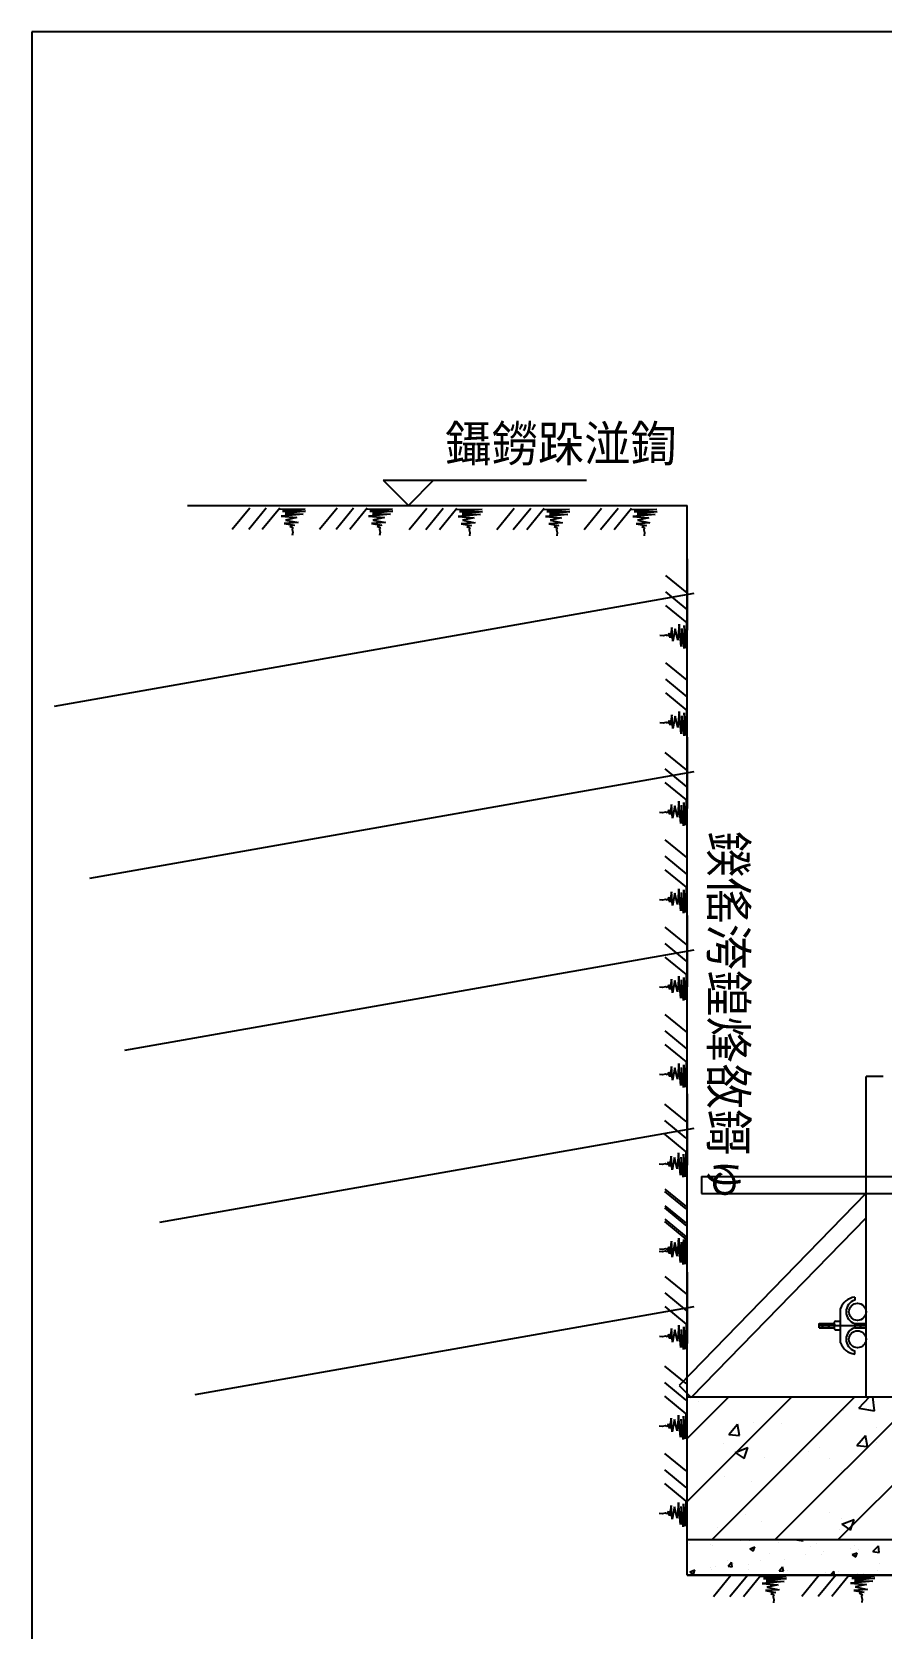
# Model space of a CAD drawing. Header units: metres. Extents: x 0 to 451, y 0 to 311.
# Drawn here: x 0 to 107.1, y 109.8 to 311.2 of the extents above; entities that cross this region are included whole.
import ezdxf

# ---------------------------------------------------------------- set-up
doc = ezdxf.new("R2010")
doc.units = ezdxf.units.M
doc.layers.add(' ', color=7, linetype='Continuous')

msp = doc.modelspace()

# ---------------------------------------------------------------- linework, layer by layer
at = {"layer": ' '}
for p, q in [((44.31, 254.66), (69.96, 254.66)), ((44.31, 254.66), (47.49, 251.48)), ((50.67, 254.66), (47.49, 251.48)), ((19.63, 251.48), (82.63, 251.48)), ((82.63, 116.48), (82.63, 251.48)), ((105.22, 138.98), (105.22, 179.39)), ((107.38, 179.39), (105.22, 179.39)), ((84.46, 166.79), (186.66, 166.79)), ((84.46, 166.79), (84.46, 164.63)), ((105.22, 164.69), (81.62, 140.42)), ((84.46, 164.63), (186.66, 164.63)), ((105.22, 161.59), (83.16, 138.91)), ((93.76, 120.98), (125.38, 152.6)), ((103.78, 151.58), (103.78, 151.17)), ((101.98, 145.82), (101.98, 150.14)), ((99.28, 148.25), (101.17, 148.25)), ((99.28, 147.71), (99.28, 148.25)), ((99.28, 148.18), (99.35, 148.25)), ((99.28, 147.98), (105.22, 147.98)), ((99.28, 147.71), (101.17, 147.71)), ((99.6, 147.71), (99.87, 147.98)), ((99.87, 147.98), (100.14, 148.25)), ((100.4, 147.71), (100.67, 147.98)), ((100.67, 147.98), (100.94, 148.25)), ((101.44, 148.52), (101.98, 148.52)), ((101.44, 147.98), (101.98, 147.98)), ((101.44, 147.44), (101.98, 147.44)), ((103.78, 148.25), (103.78, 147.71)), ((103.78, 148.25), (105.22, 148.25)), ((103.78, 147.91), (103.85, 147.98)), ((103.78, 147.71), (105.22, 147.71)), ((103.85, 147.98), (104.12, 148.25)), ((104.38, 147.71), (104.65, 147.98)), ((104.65, 147.98), (104.92, 148.25)), ((105.17, 147.71), (105.22, 147.76)), ((101.71, 120.98), (125.38, 144.64)), ((103.78, 144.38), (103.78, 144.78)), ((81.62, 140.42), (83.16, 138.91)), ((82.63, 138.98), (109.63, 138.98)), ((82.63, 120.98), (82.63, 138.98)), ((82.63, 133.71), (87.89, 138.98)), ((82.63, 125.76), (95.85, 138.98)), ((85.8, 120.98), (103.8, 138.98)), ((104.28, 137.54), (105.66, 138.98)), ((106.28, 137.23), (106.08, 138.98)), ((84.08, 138.38), (84.08, 138.38)), ((102.38, 137.24), (102.38, 137.24)), ((104.28, 137.54), (106.28, 137.23)), ((87.91, 134.24), (89, 135.53)), ((89.26, 134.12), (89, 135.53)), ((91.01, 135.8), (91.01, 135.8)), ((94.54, 135.59), (94.54, 135.59)), ((106.55, 135.08), (106.55, 135.08)), ((87.27, 133.08), (87.27, 133.08)), ((87.91, 134.24), (89.26, 134.12)), ((104.05, 132.83), (105.13, 134.12)), ((105.39, 132.71), (105.13, 134.12)), ((106.53, 133.24), (106.53, 133.24)), ((88.71, 131.98), (90.29, 132.58)), ((88.71, 131.98), (89.83, 131.22)), ((89.83, 131.22), (90.29, 132.58)), ((92.37, 131.38), (92.37, 131.38)), ((98, 132.12), (98, 132.12)), ((99.28, 132.57), (99.28, 132.57)), ((100.54, 131.2), (100.54, 131.2)), ((104.05, 132.83), (105.39, 132.71)), ((87.41, 128.95), (87.41, 128.95)), ((102.1, 129.75), (102.1, 129.75)), ((90.74, 128.31), (90.74, 128.31)), ((90.06, 124.15), (90.06, 124.15)), ((92.08, 123.25), (92.08, 123.25)), ((100.61, 124.37), (100.61, 124.37)), ((102.07, 123.65), (102.07, 123.65)), ((102.14, 122.92), (103.72, 123.52)), ((102.14, 122.92), (103.26, 122.16)), ((103.26, 122.16), (103.72, 123.52)), ((82.63, 120.98), (403.01, 120.98)), ((82.63, 116.48), (82.63, 120.98)), ((86.45, 122.51), (86.45, 122.51)), ((96.47, 120.94), (96.5, 120.98)), ((96.47, 120.94), (97.27, 120.82)), ((97.27, 120.82), (97.25, 120.98)), ((101.83, 122.26), (101.83, 122.26)), ((82.96, 120.43), (82.96, 120.43)), ((85.61, 120.32), (85.61, 120.32)), ((85.84, 120.18), (85.84, 120.18)), ((89.33, 120.82), (89.33, 120.82)), ((90.46, 120.82), (90.46, 120.82)), ((90.55, 119.8), (91.18, 120.05)), ((90.55, 119.8), (90.99, 119.5)), ((90.99, 119.5), (91.18, 120.05)), ((93.02, 119.25), (93.02, 119.25)), ((94.13, 120.62), (94.13, 120.62)), ((97.63, 119.12), (97.63, 119.12)), ((98.26, 120.15), (98.26, 120.15)), ((98.93, 120.42), (98.93, 120.42)), ((99.58, 119.07), (99.58, 119.07)), ((99.88, 119.42), (99.88, 119.42)), ((103.29, 119.87), (103.29, 119.87)), ((103.48, 119.08), (104.11, 119.32)), ((103.48, 119.08), (103.93, 118.78)), ((103.74, 120.22), (103.74, 120.22)), ((103.93, 118.78), (104.11, 119.32)), ((104.2, 119.71), (104.2, 119.71)), ((106.07, 119.45), (106.77, 120.18)), ((106.07, 119.45), (106.87, 119.33)), ((106.87, 119.33), (106.77, 120.18)), ((82.98, 116.9), (83.62, 117.14)), ((82.98, 116.9), (83.43, 116.6)), ((83.43, 116.6), (83.61, 117.14)), ((85.64, 117.46), (85.64, 117.46)), ((85.73, 117.19), (85.73, 117.19)), ((86.28, 117.63), (86.28, 117.63)), ((87.77, 118.34), (87.77, 118.34)), ((87.81, 117.6), (88.24, 118.12)), ((87.81, 117.6), (88.34, 117.55)), ((88.34, 117.55), (88.24, 118.12)), ((88.53, 117.92), (88.53, 117.92)), ((90.36, 117.82), (90.36, 117.82)), ((90.44, 117.26), (90.44, 117.26)), ((91.94, 118.37), (91.94, 118.37)), ((94.26, 117.03), (94.69, 117.55)), ((94.26, 117.03), (94.8, 116.99)), ((94.8, 116.99), (94.69, 117.55)), ((94.9, 118.4), (94.9, 118.4)), ((95.25, 117.05), (95.25, 117.05)), ((100.05, 116.85), (100.05, 116.85)), ((100.72, 116.48), (101.15, 116.99)), ((101.24, 116.48), (101.15, 116.99)), ((101.7, 117), (101.7, 117)), ((106.6, 117.06), (106.6, 117.06)), ((106.95, 117.9), (106.95, 117.9)), ((388.63, 116.48), (82.63, 116.48)), ((82.63, 116.48), (388.63, 116.48)), ((104.09, 116.71), (104.09, 116.71)), ((104.85, 116.65), (104.85, 116.65))]:
    msp.add_line(p, q, dxfattribs=at)
for points in [[(82.63, 244.73), (82.63, 235.73)], [(2.86, 226.16), (83.52, 240.38)], [(82.63, 222.23), (82.63, 213.23)], [(7.29, 204.44), (83.52, 217.88)], [(82.63, 199.73), (82.63, 190.73)], [(11.72, 182.72), (83.52, 195.38)], [(82.63, 177.23), (82.63, 168.23)], [(16.15, 161.01), (83.52, 172.88)], [(82.63, 154.73), (82.63, 145.73)], [(20.59, 139.29), (83.52, 150.38)]]:
    msp.add_lwpolyline(points, dxfattribs=at)
for centre in [(104.14, 149.71), (104.14, 146.25)]:
    msp.add_circle(centre, 1.08, dxfattribs=at)
for centre, radius, start, end in [((104.09, 149.34), 2.26, 97.95, 159.37), ((104.23, 149.71), 1.53, 107.05, 252.95), ((101.44, 148.25), 0.27, 90, 270), ((101.44, 147.71), 0.27, 90, 270), ((104.23, 146.25), 1.53, 107.05, 252.95), ((104.09, 146.61), 2.26, 200.63, 262.05)]:
    msp.add_arc(centre, radius, start, end, dxfattribs=at)
for p, q in [((440.15, 311.22), (0, 311.22)), ((0, 311.22), (0, 0)), ((27.47, 251.11), (25.27, 248.42)), ((29.55, 251.11), (27.35, 248.42)), ((31.27, 251.11), (29.06, 248.42)), ((31.18, 251.04), (34.45, 250.98)), ((34.22, 250.36), (31.43, 250.11)), ((31.43, 250.11), (33.43, 249.94)), ((34.45, 250.98), (31.6, 250.76)), ((31.6, 250.76), (34.5, 250.73)), ((34.5, 250.73), (31.94, 250.45)), ((31.94, 250.45), (34.22, 250.36)), ((33.43, 249.94), (32, 249.63)), ((38.49, 251.11), (36.29, 248.42)), ((40.57, 251.11), (38.37, 248.42)), ((42.29, 251.11), (40.08, 248.42)), ((42.2, 251.04), (45.47, 250.98)), ((45.24, 250.36), (42.45, 250.11)), ((42.45, 250.11), (44.45, 249.94)), ((45.47, 250.98), (42.62, 250.76)), ((42.62, 250.76), (45.52, 250.73)), ((45.52, 250.73), (42.96, 250.45)), ((42.96, 250.45), (45.24, 250.36)), ((44.45, 249.94), (43.02, 249.63)), ((49.81, 251.07), (47.6, 248.37)), ((51.89, 251.07), (49.68, 248.37)), ((53.6, 251.07), (51.4, 248.37)), ((53.51, 250.99), (56.78, 250.94)), ((56.56, 250.32), (53.77, 250.06)), ((53.77, 250.06), (55.77, 249.89)), ((56.78, 250.94), (53.94, 250.71)), ((53.94, 250.71), (56.84, 250.68)), ((56.84, 250.68), (54.27, 250.4)), ((54.27, 250.4), (56.56, 250.32)), ((55.77, 249.89), (54.33, 249.59)), ((60.83, 251.07), (58.62, 248.37)), ((62.91, 251.07), (60.7, 248.37)), ((64.62, 251.07), (62.42, 248.37)), ((64.53, 250.99), (67.8, 250.94)), ((67.58, 250.32), (64.79, 250.06)), ((64.79, 250.06), (66.79, 249.89)), ((67.8, 250.94), (64.96, 250.71)), ((64.96, 250.71), (67.86, 250.68)), ((67.86, 250.68), (65.3, 250.4)), ((65.3, 250.4), (67.58, 250.32)), ((66.79, 249.89), (65.35, 249.59)), ((71.85, 251.07), (69.64, 248.37)), ((73.93, 251.07), (71.73, 248.37)), ((75.64, 251.07), (73.44, 248.37)), ((75.56, 250.99), (78.82, 250.94)), ((78.6, 250.32), (75.81, 250.06)), ((75.81, 250.06), (77.81, 249.89)), ((78.82, 250.94), (75.98, 250.71)), ((75.98, 250.71), (78.88, 250.68)), ((78.88, 250.68), (76.32, 250.4)), ((76.32, 250.4), (78.6, 250.32)), ((77.81, 249.89), (76.37, 249.59)), ((33.57, 249.32), (31.83, 249.21)), ((31.83, 249.21), (33.12, 248.98)), ((32, 249.63), (33.57, 249.32)), ((33.12, 248.98), (32.53, 248.87)), ((32.53, 248.87), (32.93, 248.64)), ((32.93, 248.64), (32.81, 248.53)), ((32.81, 248.53), (32.81, 248.45)), ((32.81, 248.45), (32.9, 248.08)), ((32.9, 248.08), (32.84, 247.69)), ((44.6, 249.32), (42.85, 249.21)), ((42.85, 249.21), (44.14, 248.98)), ((43.02, 249.63), (44.6, 249.32)), ((44.14, 248.98), (43.55, 248.87)), ((43.55, 248.87), (43.95, 248.64)), ((43.95, 248.64), (43.83, 248.53)), ((43.83, 248.53), (43.83, 248.45)), ((43.83, 248.45), (43.92, 248.08)), ((43.92, 248.08), (43.86, 247.69)), ((55.91, 249.28), (54.16, 249.16)), ((54.16, 249.16), (55.46, 248.94)), ((54.33, 249.59), (55.91, 249.28)), ((55.46, 248.94), (54.87, 248.82)), ((54.87, 248.82), (55.26, 248.6)), ((55.26, 248.6), (55.15, 248.49)), ((55.15, 248.49), (55.15, 248.4)), ((55.15, 248.4), (55.23, 248.04)), ((55.23, 248.04), (55.18, 247.64)), ((66.93, 249.28), (65.18, 249.16)), ((65.18, 249.16), (66.48, 248.94)), ((65.35, 249.59), (66.93, 249.28)), ((66.48, 248.94), (65.89, 248.82)), ((65.89, 248.82), (66.28, 248.6)), ((66.28, 248.6), (66.17, 248.49)), ((66.17, 248.49), (66.17, 248.4)), ((66.17, 248.4), (66.25, 248.04)), ((66.25, 248.04), (66.2, 247.64)), ((77.95, 249.28), (76.2, 249.16)), ((76.2, 249.16), (77.5, 248.94)), ((76.37, 249.59), (77.95, 249.28)), ((77.5, 248.94), (76.91, 248.82)), ((76.91, 248.82), (77.3, 248.6)), ((77.3, 248.6), (77.19, 248.49)), ((77.19, 248.49), (77.19, 248.4)), ((77.19, 248.4), (77.27, 248.04)), ((77.27, 248.04), (77.22, 247.64)), ((82.63, 240.43), (79.94, 242.64)), ((82.63, 238.35), (79.94, 240.55)), ((82.63, 236.64), (79.94, 238.84)), ((80.73, 236.08), (80.5, 234.78)), ((80.84, 234.33), (80.73, 236.08)), ((81.15, 235.91), (80.84, 234.33)), ((81.46, 234.47), (81.15, 235.91)), ((81.63, 236.47), (81.46, 234.47)), ((81.88, 233.68), (81.63, 236.47)), ((81.96, 235.96), (81.88, 233.68)), ((82.25, 233.4), (81.96, 235.96)), ((82.27, 236.3), (82.25, 233.4)), ((82.5, 233.46), (82.27, 236.3)), ((82.56, 236.72), (82.5, 233.46)), ((79.6, 235.01), (79.2, 235.06)), ((79.97, 235.09), (79.6, 235.01)), ((80.05, 235.09), (79.97, 235.09)), ((80.16, 234.98), (80.05, 235.09)), ((80.39, 235.37), (80.16, 234.98)), ((80.5, 234.78), (80.39, 235.37)), ((82.63, 229.41), (79.94, 231.61)), ((82.63, 227.33), (79.94, 229.53)), ((82.63, 225.61), (79.94, 227.82)), ((82.56, 225.7), (82.5, 222.43)), ((79.6, 223.98), (79.2, 224.04)), ((79.97, 224.07), (79.6, 223.98)), ((80.05, 224.07), (79.97, 224.07)), ((80.16, 223.96), (80.05, 224.07)), ((80.39, 224.35), (80.16, 223.96)), ((80.5, 223.76), (80.39, 224.35)), ((80.73, 225.06), (80.5, 223.76)), ((80.84, 223.31), (80.73, 225.06)), ((81.15, 224.89), (80.84, 223.31)), ((81.46, 223.45), (81.15, 224.89)), ((81.63, 225.45), (81.46, 223.45)), ((81.88, 222.66), (81.63, 225.45)), ((81.96, 224.94), (81.88, 222.66)), ((82.25, 222.38), (81.96, 224.94)), ((82.27, 225.28), (82.25, 222.38)), ((82.5, 222.43), (82.27, 225.28)), ((82.58, 218.1), (79.89, 220.3)), ((82.58, 216.02), (79.89, 218.22)), ((82.58, 214.3), (79.89, 216.5)), ((80.68, 213.74), (80.46, 212.45)), ((80.79, 211.99), (80.68, 213.74)), ((81.1, 213.57), (80.79, 211.99)), ((81.41, 212.14), (81.1, 213.57)), ((81.58, 214.14), (81.41, 212.14)), ((81.84, 211.35), (81.58, 214.14)), ((81.92, 213.63), (81.84, 211.35)), ((82.2, 211.06), (81.92, 213.63)), ((82.23, 213.97), (82.2, 211.06)), ((82.45, 211.12), (82.23, 213.97)), ((82.51, 214.39), (82.45, 211.12)), ((79.55, 212.67), (79.16, 212.73)), ((79.92, 212.76), (79.55, 212.67)), ((80, 212.76), (79.92, 212.76)), ((80.12, 212.64), (80, 212.76)), ((80.34, 213.04), (80.12, 212.64)), ((80.46, 212.45), (80.34, 213.04)), ((82.58, 207.08), (79.89, 209.28)), ((82.58, 204.99), (79.89, 207.2)), ((82.58, 203.28), (79.89, 205.48)), ((79.55, 201.65), (79.16, 201.71)), ((79.92, 201.73), (79.55, 201.65)), ((80, 201.73), (79.92, 201.73)), ((80.12, 201.62), (80, 201.73)), ((80.34, 202.02), (80.12, 201.62)), ((80.46, 201.42), (80.34, 202.02)), ((80.68, 202.72), (80.46, 201.42)), ((80.79, 200.97), (80.68, 202.72)), ((81.1, 202.55), (80.79, 200.97)), ((81.41, 201.11), (81.1, 202.55)), ((81.58, 203.11), (81.41, 201.11)), ((81.84, 200.32), (81.58, 203.11)), ((81.92, 202.61), (81.84, 200.32)), ((82.2, 200.04), (81.92, 202.61)), ((82.23, 202.95), (82.2, 200.04)), ((82.45, 200.1), (82.23, 202.95)), ((82.51, 203.37), (82.45, 200.1)), ((82.58, 196.05), (79.89, 198.26)), ((82.58, 196.05), (79.89, 198.26)), ((82.58, 193.97), (79.89, 196.18)), ((82.58, 193.97), (79.89, 196.18)), ((82.58, 192.26), (79.89, 194.46)), ((82.58, 192.26), (79.89, 194.46)), ((80.68, 191.7), (80.46, 190.4)), ((80.68, 191.7), (80.46, 190.4)), ((80.79, 189.95), (80.68, 191.7)), ((80.79, 189.95), (80.68, 191.7)), ((81.1, 191.53), (80.79, 189.95)), ((81.1, 191.53), (80.79, 189.95)), ((81.41, 190.09), (81.1, 191.53)), ((81.41, 190.09), (81.1, 191.53)), ((81.58, 192.09), (81.41, 190.09)), ((81.58, 192.09), (81.41, 190.09)), ((81.84, 189.3), (81.58, 192.09)), ((81.84, 189.3), (81.58, 192.09)), ((81.92, 191.59), (81.84, 189.3)), ((81.92, 191.59), (81.84, 189.3)), ((82.2, 189.02), (81.92, 191.59)), ((82.2, 189.02), (81.92, 191.59)), ((82.23, 191.92), (82.2, 189.02)), ((82.23, 191.92), (82.2, 189.02)), ((82.45, 189.08), (82.23, 191.92)), ((82.45, 189.08), (82.23, 191.92)), ((82.51, 192.35), (82.45, 189.08)), ((82.51, 192.35), (82.45, 189.08)), ((79.55, 190.63), (79.16, 190.68)), ((79.55, 190.63), (79.16, 190.68)), ((79.92, 190.71), (79.55, 190.63)), ((79.92, 190.71), (79.55, 190.63)), ((80, 190.71), (79.92, 190.71)), ((80, 190.71), (79.92, 190.71)), ((80.12, 190.6), (80, 190.71)), ((80.12, 190.6), (80, 190.71)), ((80.34, 190.99), (80.12, 190.6)), ((80.34, 190.99), (80.12, 190.6)), ((80.46, 190.4), (80.34, 190.99)), ((80.46, 190.4), (80.34, 190.99)), ((82.58, 185.03), (79.89, 187.24)), ((82.58, 182.95), (79.89, 185.16)), ((82.58, 181.24), (79.89, 183.44)), ((82.51, 181.33), (82.45, 178.06)), ((79.55, 179.61), (79.16, 179.66)), ((79.92, 179.69), (79.55, 179.61)), ((80, 179.69), (79.92, 179.69)), ((80.12, 179.58), (80, 179.69)), ((80.34, 179.97), (80.12, 179.58)), ((80.46, 179.38), (80.34, 179.97)), ((80.68, 180.68), (80.46, 179.38)), ((80.79, 178.93), (80.68, 180.68)), ((81.1, 180.51), (80.79, 178.93)), ((81.41, 179.07), (81.1, 180.51)), ((81.58, 181.07), (81.41, 179.07)), ((81.84, 178.28), (81.58, 181.07)), ((81.92, 180.56), (81.84, 178.28)), ((82.2, 178), (81.92, 180.56)), ((82.23, 180.9), (82.2, 178)), ((82.45, 178.06), (82.23, 180.9)), ((82.54, 173.72), (79.85, 175.92)), ((82.54, 171.64), (79.85, 173.84)), ((82.54, 169.92), (79.85, 172.13)), ((80.64, 169.36), (80.41, 168.07)), ((80.75, 167.62), (80.64, 169.36)), ((81.06, 169.19), (80.75, 167.62)), ((81.37, 167.76), (81.06, 169.19)), ((81.54, 169.76), (81.37, 167.76)), ((81.79, 166.97), (81.54, 169.76)), ((81.88, 169.25), (81.79, 166.97)), ((82.16, 166.69), (81.88, 169.25)), ((82.18, 169.59), (82.16, 166.69)), ((82.41, 166.74), (82.18, 169.59)), ((82.47, 170.01), (82.41, 166.74)), ((79.51, 168.29), (79.12, 168.35)), ((79.88, 168.38), (79.51, 168.29)), ((79.96, 168.38), (79.88, 168.38)), ((80.07, 168.26), (79.96, 168.38)), ((80.3, 168.66), (80.07, 168.26)), ((80.41, 168.07), (80.3, 168.66)), ((82.58, 162.99), (79.89, 165.19)), ((82.58, 162.99), (79.89, 165.19)), ((82.54, 162.7), (79.85, 164.9)), ((82.54, 160.62), (79.85, 162.82)), ((82.58, 160.91), (79.89, 163.11)), ((82.58, 160.91), (79.89, 163.11)), ((82.58, 159.19), (79.89, 161.4)), ((82.58, 159.19), (79.89, 161.4)), ((82.54, 158.9), (79.85, 161.11)), ((82.51, 159.28), (82.45, 156.01)), ((82.51, 159.28), (82.45, 156.01)), ((79.51, 157.27), (79.12, 157.33)), ((79.55, 157.56), (79.16, 157.62)), ((79.55, 157.56), (79.16, 157.62)), ((79.88, 157.36), (79.51, 157.27)), ((79.92, 157.65), (79.55, 157.56)), ((79.92, 157.65), (79.55, 157.56)), ((79.96, 157.36), (79.88, 157.36)), ((80, 157.65), (79.92, 157.65)), ((80, 157.65), (79.92, 157.65)), ((80.07, 157.24), (79.96, 157.36)), ((80.12, 157.54), (80, 157.65)), ((80.12, 157.54), (80, 157.65)), ((80.3, 157.64), (80.07, 157.24)), ((80.34, 157.93), (80.12, 157.54)), ((80.34, 157.93), (80.12, 157.54)), ((80.41, 157.05), (80.3, 157.64)), ((80.46, 157.34), (80.34, 157.93)), ((80.46, 157.34), (80.34, 157.93)), ((80.64, 158.34), (80.41, 157.05)), ((80.68, 158.64), (80.46, 157.34)), ((80.68, 158.64), (80.46, 157.34)), ((80.75, 156.6), (80.64, 158.34)), ((80.79, 156.89), (80.68, 158.64)), ((80.79, 156.89), (80.68, 158.64)), ((81.06, 158.17), (80.75, 156.6)), ((81.1, 158.47), (80.79, 156.89)), ((81.1, 158.47), (80.79, 156.89)), ((81.37, 156.74), (81.06, 158.17)), ((81.41, 157.03), (81.1, 158.47)), ((81.41, 157.03), (81.1, 158.47)), ((81.54, 158.74), (81.37, 156.74)), ((81.58, 159.03), (81.41, 157.03)), ((81.58, 159.03), (81.41, 157.03)), ((81.79, 155.95), (81.54, 158.74)), ((81.84, 156.24), (81.58, 159.03)), ((81.84, 156.24), (81.58, 159.03)), ((81.88, 158.23), (81.79, 155.95)), ((81.92, 158.52), (81.84, 156.24)), ((81.92, 158.52), (81.84, 156.24)), ((82.16, 155.67), (81.88, 158.23)), ((82.2, 155.96), (81.92, 158.52)), ((82.2, 155.96), (81.92, 158.52)), ((82.18, 158.57), (82.16, 155.67)), ((82.41, 155.72), (82.18, 158.57)), ((82.23, 158.86), (82.2, 155.96)), ((82.23, 158.86), (82.2, 155.96)), ((82.45, 156.01), (82.23, 158.86)), ((82.45, 156.01), (82.23, 158.86)), ((82.47, 158.99), (82.41, 155.72)), ((82.58, 151.97), (79.89, 154.17)), ((82.58, 149.89), (79.89, 152.09)), ((82.58, 148.17), (79.89, 150.38)), ((80.68, 147.61), (80.46, 146.32)), ((80.79, 145.87), (80.68, 147.61)), ((81.1, 147.44), (80.79, 145.87)), ((81.41, 146.01), (81.1, 147.44)), ((81.58, 148.01), (81.41, 146.01)), ((81.84, 145.22), (81.58, 148.01)), ((81.92, 147.5), (81.84, 145.22)), ((82.2, 144.94), (81.92, 147.5)), ((82.23, 147.84), (82.2, 144.94)), ((82.45, 144.99), (82.23, 147.84)), ((82.51, 148.26), (82.45, 144.99)), ((79.55, 146.54), (79.16, 146.6)), ((79.92, 146.63), (79.55, 146.54)), ((80, 146.63), (79.92, 146.63)), ((80.12, 146.51), (80, 146.63)), ((80.34, 146.91), (80.12, 146.51)), ((80.46, 146.32), (80.34, 146.91)), ((82.54, 140.66), (79.85, 142.86)), ((82.54, 138.57), (79.85, 140.78)), ((82.54, 136.86), (79.85, 139.06)), ((79.51, 135.23), (79.12, 135.29)), ((79.88, 135.31), (79.51, 135.23)), ((79.96, 135.31), (79.88, 135.31)), ((80.07, 135.2), (79.96, 135.31)), ((80.3, 135.6), (80.07, 135.2)), ((80.41, 135), (80.3, 135.6)), ((80.64, 136.3), (80.41, 135)), ((80.75, 134.55), (80.64, 136.3)), ((81.06, 136.13), (80.75, 134.55)), ((81.37, 134.69), (81.06, 136.13)), ((81.54, 136.69), (81.37, 134.69)), ((81.79, 133.9), (81.54, 136.69)), ((81.88, 136.19), (81.79, 133.9)), ((82.16, 133.62), (81.88, 136.19)), ((82.18, 136.53), (82.16, 133.62)), ((82.41, 133.68), (82.18, 136.53)), ((82.47, 136.95), (82.41, 133.68)), ((82.54, 129.63), (79.85, 131.84)), ((82.54, 127.55), (79.85, 129.76)), ((82.54, 125.84), (79.85, 128.04)), ((80.64, 125.28), (80.41, 123.98)), ((80.75, 123.53), (80.64, 125.28)), ((81.06, 125.11), (80.75, 123.53)), ((81.37, 123.67), (81.06, 125.11)), ((81.54, 125.67), (81.37, 123.67)), ((81.79, 122.88), (81.54, 125.67)), ((81.88, 125.17), (81.79, 122.88)), ((82.16, 122.6), (81.88, 125.17)), ((82.18, 125.5), (82.16, 122.6)), ((82.41, 122.66), (82.18, 125.5)), ((82.47, 125.93), (82.41, 122.66)), ((79.51, 124.21), (79.12, 124.26)), ((79.88, 124.29), (79.51, 124.21)), ((79.96, 124.29), (79.88, 124.29)), ((80.07, 124.18), (79.96, 124.29)), ((80.3, 124.57), (80.07, 124.18)), ((80.41, 123.98), (80.3, 124.57)), ((88.15, 116.43), (85.95, 113.74)), ((90.24, 116.43), (88.03, 113.74)), ((91.95, 116.43), (89.75, 113.74)), ((91.86, 116.36), (95.13, 116.3)), ((94.9, 115.68), (92.12, 115.43)), ((92.12, 115.43), (94.12, 115.26)), ((95.13, 116.3), (92.28, 116.08)), ((92.28, 116.08), (95.19, 116.05)), ((95.19, 116.05), (92.62, 115.77)), ((92.62, 115.77), (94.9, 115.68)), ((94.12, 115.26), (92.68, 114.95)), ((92.68, 114.95), (94.26, 114.64)), ((99.3, 116.48), (97.1, 113.79)), ((101.39, 116.48), (99.18, 113.79)), ((103.1, 116.48), (100.9, 113.79)), ((103.01, 116.4), (106.28, 116.35)), ((106.05, 115.73), (103.26, 115.47)), ((103.26, 115.47), (105.27, 115.31)), ((106.28, 116.35), (103.43, 116.12)), ((103.43, 116.12), (106.34, 116.09)), ((106.34, 116.09), (103.77, 115.81)), ((103.77, 115.81), (106.05, 115.73)), ((105.27, 115.31), (103.83, 115)), ((103.83, 115), (105.41, 114.69)), ((94.26, 114.64), (92.51, 114.53)), ((92.51, 114.53), (93.81, 114.3)), ((93.81, 114.3), (93.21, 114.19)), ((93.21, 114.19), (93.61, 113.97)), ((93.61, 113.97), (93.5, 113.85)), ((93.5, 113.85), (93.5, 113.77)), ((93.5, 113.77), (93.58, 113.4)), ((93.58, 113.4), (93.52, 113.01)), ((105.41, 114.69), (103.66, 114.57)), ((103.66, 114.57), (104.96, 114.35)), ((104.96, 114.35), (104.36, 114.24)), ((104.36, 114.24), (104.76, 114.01)), ((104.76, 114.01), (104.65, 113.9)), ((104.65, 113.9), (104.65, 113.81)), ((104.65, 113.81), (104.73, 113.45)), ((104.73, 113.45), (104.67, 113.05))]:
    msp.add_line(p, q)

# ---------------------------------------------------------------- texts
msp.add_text('鑷鐒跺湴鍧', height=4.5, dxfattribs=at).set_placement((52.12, 257.02))
msp.add_text('鍨傜洿鍠烽敋鎶ゅ', height=4.5, rotation=270, dxfattribs=at).set_placement((85.61, 210.38))

doc.saveas('drawing.dxf')
